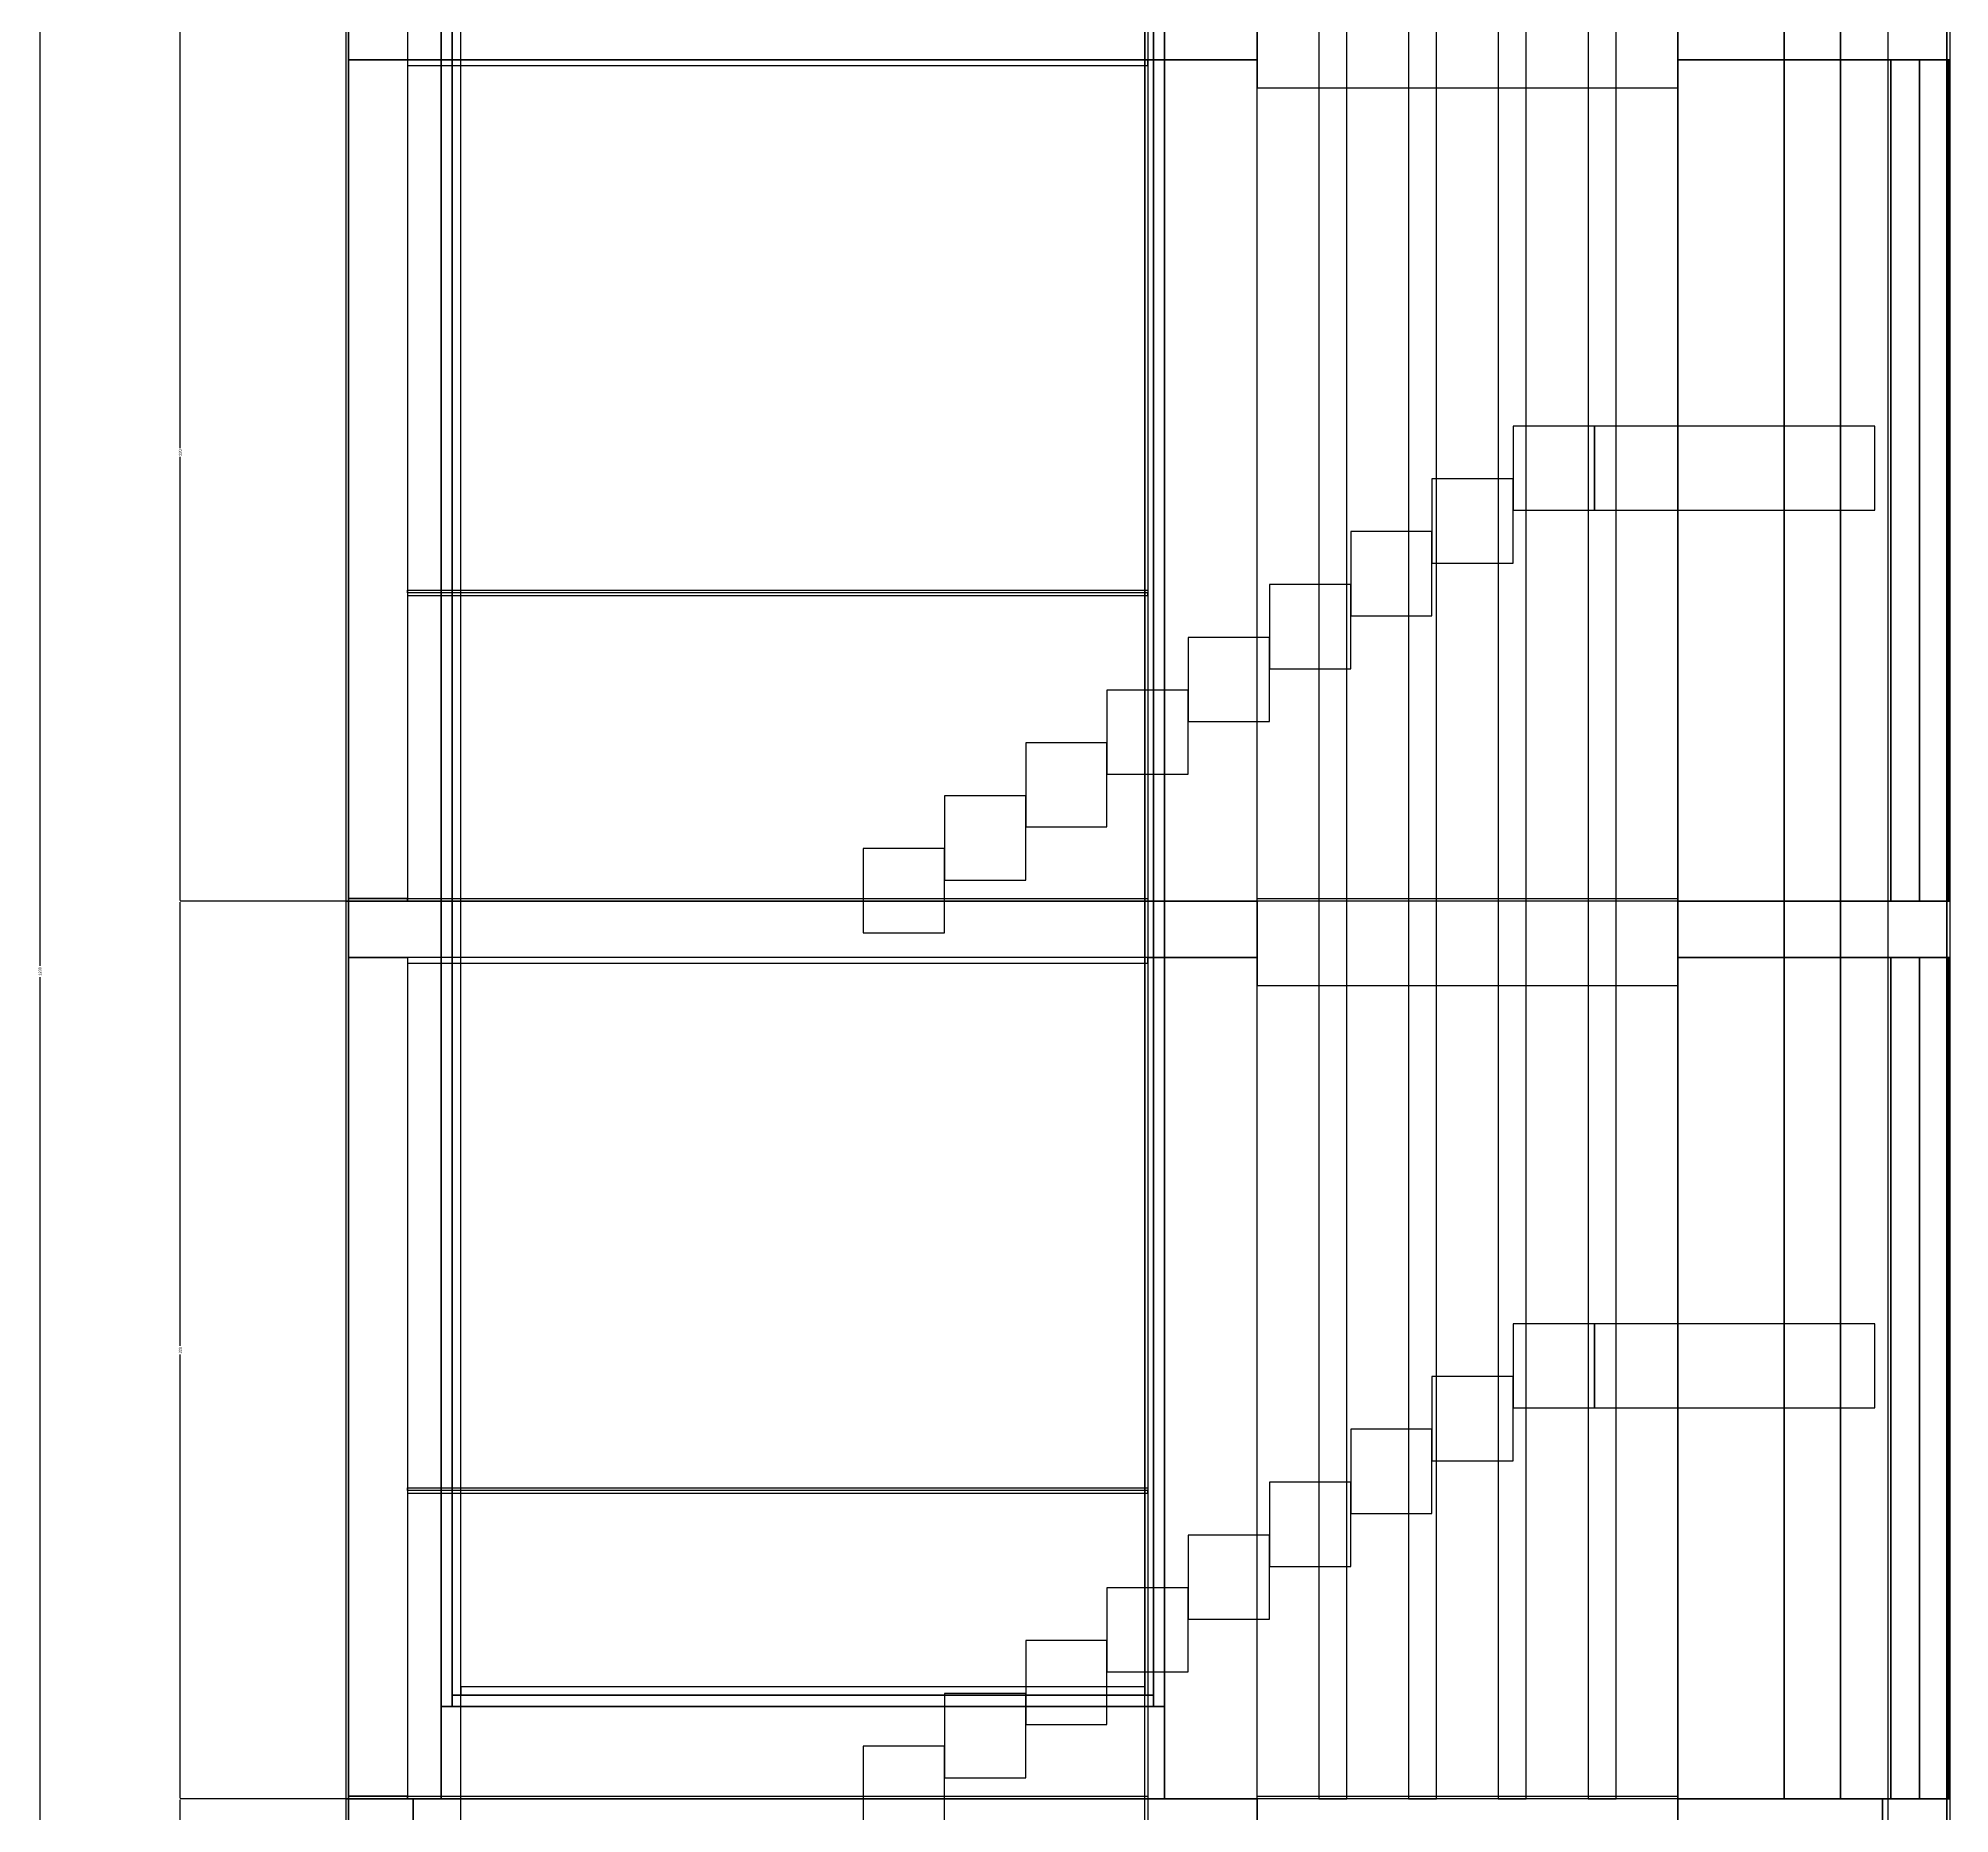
# Model space of a CAD drawing. Header units: centimetres. Extents: x -111 to 571, y -174 to 1276.
# Drawn here: x -111 to 571, y 315 to 948 of the extents above; entities that cross this region are included whole.
import ezdxf

# ---------------------------------------------------------------- set-up
doc = ezdxf.new("R2010")
doc.units = ezdxf.units.CM
for name, color, linetype in [('F-BRONZE', 30, 'Continuous'), ('F-DIM', 1, 'Continuous'), ('F-STONE', 8, 'Continuous'), ('F-WALL', 8, 'Continuous'), ('F-WOOD', 42, 'Continuous')]:
    doc.layers.add(name, color=color, linetype=linetype)
doc.styles.add('OpenSansCondensed-Light', font='OpenSansCondensed-Light.ttf')
doc.dimstyles.get("Standard").update_dxf_attribs({"dimtxt": 2.5, "dimasz": 2.5, "dimexe": 1.25, "dimexo": 0.625, "dimtad": 1, "dimcen": 2.5, "dimazin": 3, "dimtfac": 1, "dimtmove": 0, "dimatfit": 3})

# ---------------------------------------------------------------- blocks, each defined once
blk = doc.blocks.new('_CLOSEDFILLED')
at = {"color": 0, "linetype": 'BYBLOCK'}
blk.add_solid([(-1, 0.2), (0, 0), (-1, -0.2)], dxfattribs=at)
blk = doc.blocks.new('*D7')
for p, q in [((0, 0), (0, 1275)), ((0.25, 1275), (19, 1275)), ((21, 1275), (39.75, 1275)), ((40, 0), (40, 1275))]:
    blk.add_line(p, q)
at = {"layer": 'Defpoints'}
for p in [(0, 1275), (0, 0), (40, 0)]:
    blk.add_point(p, dxfattribs=at)
at = {"layer": 'F-DIM', "xscale": 0.25, "yscale": 0.25, "rotation": 180}
blk.add_blockref('_CLOSEDFILLED', (0, 1275), dxfattribs=at)
at = {"layer": 'F-DIM', "xscale": 0.25, "yscale": 0.25}
blk.add_blockref('_CLOSEDFILLED', (40, 1275), dxfattribs=at)
at = {"layer": 'F-DIM', "insert": (20, 1275), "char_height": 1, "attachment_point": 5, "style": 'OpenSansCondensed-Light'}
blk.add_mtext('40', dxfattribs=at)
blk = doc.blocks.new('*D8')
for p, q in [((40, 0), (40, 1275)), ((40.25, 1275), (160.5, 1275)), ((163.5, 1275), (283.75, 1275)), ((284, 0), (284, 1275))]:
    blk.add_line(p, q)
at = {"layer": 'Defpoints'}
for p in [(40, 1275), (40, 0), (284, 0)]:
    blk.add_point(p, dxfattribs=at)
at = {"layer": 'F-DIM', "xscale": 0.25, "yscale": 0.25, "rotation": 180}
blk.add_blockref('_CLOSEDFILLED', (40, 1275), dxfattribs=at)
at = {"layer": 'F-DIM', "xscale": 0.25, "yscale": 0.25}
blk.add_blockref('_CLOSEDFILLED', (284, 1275), dxfattribs=at)
at = {"layer": 'F-DIM', "insert": (162, 1275), "char_height": 1, "attachment_point": 5, "style": 'OpenSansCondensed-Light'}
blk.add_mtext('244', dxfattribs=at)
blk = doc.blocks.new('*D9')
for p, q in [((284, 0), (284, 1275)), ((284.25, 1275), (303, 1275)), ((305, 1275), (323.75, 1275)), ((324, 0), (324, 1275))]:
    blk.add_line(p, q)
at = {"layer": 'Defpoints'}
for p in [(284, 1275), (284, 0), (324, 0)]:
    blk.add_point(p, dxfattribs=at)
at = {"layer": 'F-DIM', "xscale": 0.25, "yscale": 0.25, "rotation": 180}
blk.add_blockref('_CLOSEDFILLED', (284, 1275), dxfattribs=at)
at = {"layer": 'F-DIM', "xscale": 0.25, "yscale": 0.25}
blk.add_blockref('_CLOSEDFILLED', (324, 1275), dxfattribs=at)
at = {"layer": 'F-DIM', "insert": (304, 1275), "char_height": 1, "attachment_point": 5, "style": 'OpenSansCondensed-Light'}
blk.add_mtext('40', dxfattribs=at)
blk = doc.blocks.new('*D10')
for p, q in [((324, 0), (324, 1275)), ((324.25, 1275), (397.5, 1275)), ((400.5, 1275), (473.75, 1275)), ((474, 0), (474, 1275))]:
    blk.add_line(p, q)
at = {"layer": 'Defpoints'}
for p in [(324, 1275), (324, 0), (474, 0)]:
    blk.add_point(p, dxfattribs=at)
at = {"layer": 'F-DIM', "xscale": 0.25, "yscale": 0.25, "rotation": 180}
blk.add_blockref('_CLOSEDFILLED', (324, 1275), dxfattribs=at)
at = {"layer": 'F-DIM', "xscale": 0.25, "yscale": 0.25}
blk.add_blockref('_CLOSEDFILLED', (474, 1275), dxfattribs=at)
at = {"layer": 'F-DIM', "insert": (399, 1275), "char_height": 1, "attachment_point": 5, "style": 'OpenSansCondensed-Light'}
blk.add_mtext('150', dxfattribs=at)
blk = doc.blocks.new('*D11')
for p, q in [((474, 0), (474, 1275)), ((474.25, 1275), (521, 1275)), ((523, 1275), (569.75, 1275)), ((570, 0), (570, 1275))]:
    blk.add_line(p, q)
at = {"layer": 'Defpoints'}
for p in [(474, 1275), (474, 0), (570, 0)]:
    blk.add_point(p, dxfattribs=at)
at = {"layer": 'F-DIM', "xscale": 0.25, "yscale": 0.25, "rotation": 180}
blk.add_blockref('_CLOSEDFILLED', (474, 1275), dxfattribs=at)
at = {"layer": 'F-DIM', "xscale": 0.25, "yscale": 0.25}
blk.add_blockref('_CLOSEDFILLED', (570, 1275), dxfattribs=at)
at = {"layer": 'F-DIM', "insert": (522, 1275), "char_height": 1, "attachment_point": 5, "style": 'OpenSansCondensed-Light'}
blk.add_mtext('96', dxfattribs=at)
blk = doc.blocks.new('*D14')
for p, q in [((0, 320), (-60, 320)), ((-60, 301), (-60, 319.75)), ((-60, 280.25), (-60, 299)), ((0, 280), (-60, 280))]:
    blk.add_line(p, q)
at = {"layer": 'Defpoints'}
for p in [(0, 320), (-60, 280), (0, 280)]:
    blk.add_point(p, dxfattribs=at)
at = {"layer": 'F-DIM', "xscale": 0.25, "yscale": 0.25}
for p, rotation in [((-60, 320), 90), ((-60, 280), 270)]:
    blk.add_blockref('_CLOSEDFILLED', p, dxfattribs=dict(at, rotation=rotation))
at = {"layer": 'F-DIM', "insert": (-60, 300), "char_height": 1, "attachment_point": 5, "rotation": 90, "style": 'OpenSansCondensed-Light'}
blk.add_mtext('40', dxfattribs=at)
blk = doc.blocks.new('*D15')
for p, q in [((0, 640), (-60, 640)), ((-60, 481.5), (-60, 639.75)), ((-60, 320.25), (-60, 478.5)), ((0, 320), (-60, 320))]:
    blk.add_line(p, q)
at = {"layer": 'Defpoints'}
for p in [(0, 640), (-60, 320), (0, 320)]:
    blk.add_point(p, dxfattribs=at)
at = {"layer": 'F-DIM', "xscale": 0.25, "yscale": 0.25}
for p, rotation in [((-60, 640), 90), ((-60, 320), 270)]:
    blk.add_blockref('_CLOSEDFILLED', p, dxfattribs=dict(at, rotation=rotation))
at = {"layer": 'F-DIM', "insert": (-60, 480), "char_height": 1, "attachment_point": 5, "rotation": 90, "style": 'OpenSansCondensed-Light'}
blk.add_mtext('320', dxfattribs=at)
blk = doc.blocks.new('*D16')
for p, q in [((0, 960), (-60, 960)), ((-60, 801.5), (-60, 959.75)), ((-60, 640.25), (-60, 798.5)), ((0, 640), (-60, 640))]:
    blk.add_line(p, q)
at = {"layer": 'Defpoints'}
for p in [(0, 960), (-60, 640), (0, 640)]:
    blk.add_point(p, dxfattribs=at)
at = {"layer": 'F-DIM', "xscale": 0.25, "yscale": 0.25}
for p, rotation in [((-60, 960), 90), ((-60, 640), 270)]:
    blk.add_blockref('_CLOSEDFILLED', p, dxfattribs=dict(at, rotation=rotation))
at = {"layer": 'F-DIM', "insert": (-60, 800), "char_height": 1, "attachment_point": 5, "rotation": 90, "style": 'OpenSansCondensed-Light'}
blk.add_mtext('320', dxfattribs=at)
blk = doc.blocks.new('*D19')
for p, q in [((0, 1230), (-110, 1230)), ((-110, 617), (-110, 1229.75)), ((-110, 0.25), (-110, 613)), ((0, 0), (-110, 0))]:
    blk.add_line(p, q)
at = {"layer": 'Defpoints'}
for p in [(0, 1230), (-110, 0), (0, 0)]:
    blk.add_point(p, dxfattribs=at)
at = {"layer": 'F-DIM', "xscale": 0.25, "yscale": 0.25}
for p, rotation in [((-110, 1230), 90), ((-110, 0), 270)]:
    blk.add_blockref('_CLOSEDFILLED', p, dxfattribs=dict(at, rotation=rotation))
at = {"layer": 'F-DIM', "insert": (-110, 615), "char_height": 1, "attachment_point": 5, "rotation": 90, "style": 'OpenSansCondensed-Light'}
blk.add_mtext('1230', dxfattribs=at)

msp = doc.modelspace()

# ---------------------------------------------------------------- linework, layer by layer
at = {"layer": 'F-BRONZE'}
for points in [[(346, 320), (356, 320), (356, 1242), (346, 1242)], [(378, 320), (388, 320), (388, 1242), (378, 1242)], [(410, 320), (420, 320), (420, 1242), (410, 1242)], [(442, 320), (452, 320), (452, 1242), (442, 1242)], [(346, 320), (356, 320), (356, 1230), (346, 1230)], [(378, 320), (388, 320), (388, 1230), (378, 1230)], [(410, 320), (420, 320), (420, 1230), (410, 1230)], [(442, 320), (452, 320), (452, 1230), (442, 1230)], [(324, 930), (474, 930), (474, 960), (324, 960)], [(21, 750), (21, 750.96), (285, 750.96), (285, 750)], [(21, 750), (21, 749.04), (285, 749.04), (285, 750)], [(324, 610), (474, 610), (474, 640), (324, 640)], [(21, 430), (21, 430.96), (285, 430.96), (285, 430)], [(21, 430), (21, 429.04), (285, 429.04), (285, 430)], [(324, 290), (474, 290), (474, 320), (324, 320)]]:
    msp.add_lwpolyline(points, close=True, dxfattribs=at)
at = {"layer": 'F-STONE'}
for points in [[(0, 320), (33, 320), (33, 1230), (0, 1230)], [(291, 320), (324, 320), (324, 1230), (291, 1230)], [(474, 320), (512, 320), (512, 1230), (474, 1230)], [(512, 320), (532, 320), (532, 1230), (512, 1230)], [(532, 320), (570, 320), (570, 1230), (532, 1230)], [(33, 353), (37, 353), (37, 1197), (33, 1197)], [(37, 357), (40, 357), (40, 1193), (37, 1193)], [(284, 357), (287, 357), (287, 1193), (284, 1193)], [(287, 353), (291, 353), (291, 1197), (287, 1197)], [(-1, 640), (0, 640), (0, 960), (-1, 960)], [(21, 940), (324, 940), (324, 960), (21, 960)], [(474, 640), (570, 640), (570, 940), (474, 940)], [(415.3, 779.4), (444.3, 779.4), (444.3, 809.4), (415.3, 809.4)], [(444.3, 779.4), (544.3, 779.4), (544.3, 809.4), (444.3, 809.4)], [(386.3, 760.6), (415.3, 760.6), (415.3, 790.6), (386.3, 790.6)], [(357.4, 741.8), (386.3, 741.8), (386.3, 771.8), (357.4, 771.8)], [(328.4, 722.9), (357.4, 722.9), (357.4, 752.9), (328.4, 752.9)], [(299.4, 704.1), (328.4, 704.1), (328.4, 734.1), (299.4, 734.1)], [(270.4, 685.3), (299.4, 685.3), (299.4, 715.3), (270.4, 715.3)], [(241.5, 666.5), (270.4, 666.5), (270.4, 696.5), (241.5, 696.5)], [(212.5, 647.6), (241.5, 647.6), (241.5, 677.6), (212.5, 677.6)], [(183.5, 628.8), (212.5, 628.8), (212.5, 658.8), (183.5, 658.8)], [(-1, 320), (0, 320), (0, 640), (-1, 640)], [(474, 320), (570, 320), (570, 620), (474, 620)], [(415.3, 459.4), (444.3, 459.4), (444.3, 489.4), (415.3, 489.4)], [(444.3, 459.4), (544.3, 459.4), (544.3, 489.4), (444.3, 489.4)], [(386.3, 440.6), (415.3, 440.6), (415.3, 470.6), (386.3, 470.6)], [(357.4, 421.8), (386.3, 421.8), (386.3, 451.8), (357.4, 451.8)], [(328.4, 402.9), (357.4, 402.9), (357.4, 432.9), (328.4, 432.9)], [(299.4, 384.1), (328.4, 384.1), (328.4, 414.1), (299.4, 414.1)], [(270.4, 365.3), (299.4, 365.3), (299.4, 395.3), (270.4, 395.3)], [(241.5, 346.5), (270.4, 346.5), (270.4, 376.5), (241.5, 376.5)], [(37, 353), (287, 353), (287, 357), (37, 357)], [(40, 357), (284, 357), (284, 360), (40, 360)], [(212.5, 327.6), (241.5, 327.6), (241.5, 357.6), (212.5, 357.6)], [(33, 320), (291, 320), (291, 353), (33, 353)], [(183.5, 308.8), (212.5, 308.8), (212.5, 338.8), (183.5, 338.8)], [(-1, 0), (0, 0), (0, 320), (-1, 320)], [(0, 0), (23, 0), (23, 320), (0, 320)], [(23, 297), (547, 297), (547, 320), (23, 320)], [(547, 0), (570, 0), (570, 320), (547, 320)]]:
    msp.add_lwpolyline(points, close=True, dxfattribs=at)
at = {"layer": 'F-WALL'}
for points in [[(324, 940), (0, 940), (0, 960), (324, 960)], [(285, 940), (324, 940), (324, 960), (285, 960)], [(474, 940), (570, 940), (570, 960), (474, 960)], [(571, 940), (474, 940), (474, 960), (571, 960)], [(570, 940), (549, 940), (549, 960), (570, 960)], [(21, 640), (0, 640), (0, 940), (21, 940)], [(285, 640), (324, 640), (324, 940), (285, 940)], [(550, 640), (474, 640), (474, 940), (550, 940)], [(474, 640), (549, 640), (549, 940), (474, 940)], [(560.2, 640), (550, 640), (550, 940), (560.2, 940)], [(570.5, 640), (560.2, 640), (560.2, 940), (570.5, 940)], [(570, 640), (570.5, 640), (570.5, 940), (570, 940)], [(571, 640), (570.5, 640), (570.5, 940), (571, 940)], [(0, 640), (21, 640), (21, 641), (0, 641)], [(285, 640), (0, 640), (0, 641), (285, 641)], [(474, 640), (324, 640), (324, 641), (474, 641)], [(324, 620), (0, 620), (0, 640), (324, 640)], [(285, 620), (324, 620), (324, 640), (285, 640)], [(474, 620), (570, 620), (570, 640), (474, 640)], [(571, 620), (474, 620), (474, 640), (571, 640)], [(570, 620), (549, 620), (549, 640), (570, 640)], [(21, 320), (0, 320), (0, 620), (21, 620)], [(285, 320), (324, 320), (324, 620), (285, 620)], [(550, 320), (474, 320), (474, 620), (550, 620)], [(474, 320), (549, 320), (549, 620), (474, 620)], [(560.2, 320), (550, 320), (550, 620), (560.2, 620)], [(570.5, 320), (560.2, 320), (560.2, 620), (570.5, 620)], [(570, 320), (570.5, 320), (570.5, 620), (570, 620)], [(571, 320), (570.5, 320), (570.5, 620), (571, 620)], [(0, 320), (21, 320), (21, 321), (0, 321)], [(285, 320), (0, 320), (0, 321), (285, 321)], [(474, 320), (324, 320), (324, 321), (474, 321)], [(324, 300), (0, 300), (0, 320), (324, 320)], [(285, 300), (324, 300), (324, 320), (285, 320)], [(474, 300), (570, 300), (570, 320), (474, 320)], [(571, 300), (474, 300), (474, 320), (571, 320)], [(570, 300), (549, 300), (549, 320), (570, 320)]]:
    msp.add_lwpolyline(points, close=True, dxfattribs=at)
at = {"layer": 'F-WOOD'}
for points in [[(21, 938), (285, 938), (285, 940), (21, 940)], [(21, 618), (285, 618), (285, 620), (21, 620)]]:
    msp.add_lwpolyline(points, close=True, dxfattribs=at)

# ---------------------------------------------------------------- dimensions: what is measured, and where the dimension line sits
at = {"layer": 'F-DIM'}
for base, p1, p2, picture, middle in [((0, 1275), (0, 0), (40, 0), '*D7', (20, 1275)), ((40, 1275), (40, 0), (284, 0), '*D8', (162, 1275)), ((284, 1275), (284, 0), (324, 0), '*D9', (304, 1275)), ((324, 1275), (324, 0), (474, 0), '*D10', (399, 1275)), ((474, 1275), (474, 0), (570, 0), '*D11', (522, 1275))]:
    dim = msp.add_linear_dim(base=base, p1=p1, p2=p2, dimstyle='Standard', dxfattribs=at)
    dim.commit()
    dim.dimension.update_dxf_attribs({"geometry": picture, "text_midpoint": middle})
for base, p1, p2, picture, middle in [((-110, 0), (0, 0), (0, 1230), '*D19', (-110, 615)), ((-60, 640), (0, 640), (0, 960), '*D16', (-60, 800)), ((-60, 320), (0, 320), (0, 640), '*D15', (-60, 480)), ((-60, 280), (0, 280), (0, 320), '*D14', (-60, 300))]:
    dim = msp.add_linear_dim(base=base, p1=p1, p2=p2, angle=90, dimstyle='Standard', dxfattribs=at)
    dim.commit()
    dim.dimension.update_dxf_attribs({"geometry": picture, "text_midpoint": middle})

doc.saveas('drawing.dxf')
